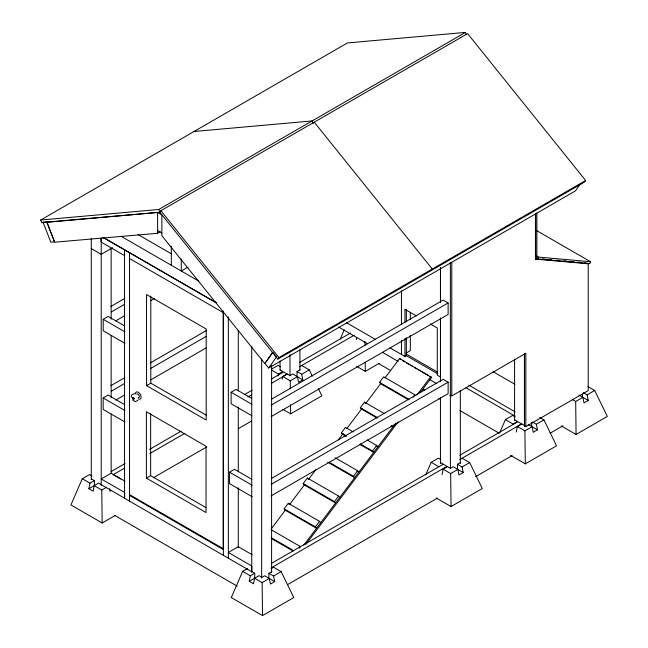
<?xml version="1.0" encoding="UTF-8"?>
<svg xmlns="http://www.w3.org/2000/svg" width="648" height="648" viewBox="0 0 648 648"><rect width="100%" height="100%" fill="white"/><g stroke="black" fill="none" stroke-linecap="round" stroke-linejoin="round"><path stroke-width="0.97" d="M115.182 515.476L102.165 522.993L101.768 490.001L94.211 485.644L93.15 491.176L88.898 488.714L89.951 483.181L94.381 480.63L94.381 485.546M278.081 375.872L278.429 374.026L282.86 371.466L280.074 369.862M282.164 379.25L282.69 376.488L287.121 373.928L290.012 375.597L292.766 374.009L302.827 379.817L298.566 382.271L297.432 376.699L290.247 380.846L282.69 376.488M271.269 568.612L273.602 567.267L281.151 571.625L293.763 597.561L262.521 615.6L262.132 582.617L254.575 578.251L253.514 583.783L249.253 581.321L250.314 575.789L254.737 573.237L254.737 578.154M356.303 339.528L356.651 337.689M442.041 474.741L443.102 469.209L447.525 466.649L450.425 468.318L453.179 466.73L463.239 472.538L458.978 474.992L457.844 469.419L450.66 473.567L443.102 469.209M516.294 432.038L517.355 426.505L521.786 423.954L524.678 425.623M537.751 258.925L538.464 257.094L590.579 261.743L589.866 263.574L537.751 258.925L536.001 257.912M91.935 475.997L89.489 474.587L82.28 478.75L70.924 504.954L102.165 522.993M340.33 338.855L344.25 329.816M247.447 568.58L242.636 571.358L231.279 597.561L262.521 615.6M425.679 474.968L431.163 462.316L438.38 458.152L440.818 459.562M499.94 432.265L505.416 419.612L512.633 415.449L515.079 416.867M272.606 352.391L264.821 363.528L161.87 235.742L161.87 214.934L157.618 212.471L46.883 222.07L54.667 242.198L157.618 233.28L160.169 231.806M40.686 220.028L158.744 209.482L159.813 212.228L277.871 359.097L584.593 182.007L585.654 180.492L467.597 33.631L160.874 210.713L159.813 212.228L41.755 222.774L40.686 220.028L347.409 42.946L465.466 32.4L466.179 34.231M268.677 367.983L276.494 356.87L272.8 352.285L264.991 363.39L268.677 367.983L575.473 190.86L579.936 184.51M277.871 359.097L278.932 357.583L585.654 180.492M431.228 270.556L432.297 269.041L314.24 122.172M284.132 508.842L315.365 526.873L316.532 528.266L285.29 510.227L284.132 508.842L288.295 503.31L319.537 521.34L320.695 522.734M303.183 483.546L334.425 501.584L335.583 502.978L304.341 484.939L303.183 483.546L307.355 478.013L338.588 496.052L339.755 497.445M345.927 436.363L342.452 434.363L341.294 432.969L345.457 427.437L353.273 431.949M377.128 418.09L361.511 409.074L360.345 407.681L364.516 402.149L384.475 413.667M408.467 399.784L380.692 383.746L379.534 382.352L383.705 376.82L414.947 394.859L413.157 397.232M271.431 528.622L285.404 510.073M289.656 504.436L304.844 484.275M315.779 469.76L308.489 479.439L307.355 478.013M338.256 439.927L343.116 433.48M346.761 428.636L361.949 408.483M365.594 403.647L380.781 383.486M385.034 377.841L399.614 358.49L431.633 377.46L420.09 392.777M299.287 548.216L300.478 546.629L270.977 529.594M315.365 526.873L319.537 521.34M334.425 501.584L338.588 496.052M327.734 462.154L354.634 477.689L353.476 476.296L357.647 470.764L335.081 457.739M359.81 444.382L373.694 452.401L372.535 451.008L376.699 445.476L367.157 439.96M303.888 545.049L395.726 423.16M416.883 395.069L430.855 376.529M305.872 544.361L398.22 421.799M137.886 400.245L135.432 401.663L132.589 400.027M158.744 209.482L465.466 32.4M112.606 247.722L101.21 254.324L91.271 248.565M110.808 306.496L124.829 298.404M187.896 267.203L181.27 271.026L181.27 259.046M111.399 311.891L124.538 304.309M124.894 343.31L103.202 330.78L103.202 319.302L108.167 316.435L124.659 325.952M115.781 320.841L124.538 315.787M150.822 300.607L154.329 298.582M110.808 385.722L124.829 377.63M150.239 362.961L206.307 330.593M111.399 391.125L124.538 383.535M150.822 368.364L206.015 336.498M124.862 421.97L103.17 409.439L103.17 397.961L108.135 395.094L124.627 404.611M115.781 400.067L124.538 395.013M150.822 379.841L206.015 347.976M146.553 385.633L206.194 420.066L206.194 328.998L146.553 294.565L146.553 385.633L150.806 383.179L206.129 415.117M251.926 415.773L231.101 403.753L231.101 392.275L236.075 389.399L251.691 398.423M271.561 369.133L277.968 365.432L280.414 366.841M299.4 362.532L350.56 332.999M111.092 471.598L125.096 463.506M149.623 449.348L181.148 431.147M244.207 394.745L252.088 390.193M271.35 379.072L283.613 371.993L287.339 374.139L271.577 383.243M299.392 366.849L354.286 335.146M88.898 488.714L98.642 483.084L101.534 484.753M113.06 474.757L124.448 468.188M149.842 453.519L184.874 433.301M247.933 396.892L251.432 394.867M297.027 376.464L297.027 371.547L299.951 369.862M297.027 371.547L301.693 374.244L309.274 369.862L312.32 376.124M101.768 490.001L106.564 487.239M271.439 399.233L443.151 300.097L448.124 302.964L448.124 314.442L271.156 416.615M271.156 405.138L448.124 302.964M146.391 478.119L206.032 512.552L206.032 446.213L146.391 411.78L146.391 478.119L150.652 475.664L205.967 507.603M153.349 477.738L206.769 446.893M238.294 428.693L251.432 421.103M282.828 409.325L290.644 413.837L321.878 395.798L318.403 388.646M356.627 366.339L365.31 371.353L379.193 363.334M406.183 353.039L410.322 350.649L410.322 335.534M390.12 347.895L404.951 356.513L406.369 355.695L406.369 337.616M252.113 496.676L229.546 483.651L229.546 472.173L234.519 469.306L251.87 479.326M271.439 478.459L443.151 379.323L448.124 382.199L448.124 393.676L271.156 495.841M271.156 484.364L448.124 382.199M449.744 395.499L450.368 395.134L451.786 395.96L525.836 353.265L525.836 426.603L588.214 390.647L588.214 263.776L584.788 262.772M271.617 563.29L443.273 464.195M459.813 455.26L517.906 421.718L521.632 423.865L459.797 459.57M270.969 567.972L446.999 466.341L440.478 462.583M249.253 581.321L258.998 575.691L261.889 577.36L264.651 575.772L274.703 581.58L270.451 584.034L269.317 578.462L262.132 582.617M457.439 469.193L457.439 464.268L460.364 462.583M268.912 578.235L268.912 573.31L271.836 571.625M457.439 464.268L462.105 466.965L469.687 462.583L482.29 488.519L451.049 506.558L436.298 498.037M572.322 399.541L575.683 401.485L582.868 397.337L583.994 402.91L588.254 400.448L587.12 394.875L583.24 392.631M587.12 394.875L594.702 390.501L607.314 416.429L576.072 434.468L561.322 425.955M268.912 573.31L273.578 576.007L281.151 571.625M517.355 426.505L524.912 430.871L532.097 426.724L533.231 432.297L537.492 429.835L536.358 424.262L532.47 422.018M536.358 424.262L543.939 419.888L556.543 445.824L525.301 463.855L510.551 455.341M287.607 584.601L437.36 498.142M550.103 433.22L562.99 425.776M475.681 476.636L512.098 455.609M194.052 131.487L312.109 120.941L313.17 123.687M535.556 258.269L538.569 258.544M542.587 258.916L544.595 259.095M549.617 259.556L551.626 259.743M556.648 260.196L559.67 260.48M563.687 260.844L566.7 261.12M570.718 261.484L573.731 261.76M577.749 262.132L580.77 262.408M588.214 263.776L535.685 259.159L535.685 213.816M134.695 393.595L131.552 394.948L131.269 397.273M536.317 230.421L590.579 261.743M535.839 255.579L538.464 257.094M587.987 386.621L594.702 390.501M578.98 395.086L588.254 400.448M416.308 315.876L404.951 309.323L404.951 322.372M430.28 323.943L437.27 327.985L437.27 375.176L440.494 377.031L440.494 318.484M493.055 371.685L514.925 384.313M539.744 417.466L543.939 419.888M468.804 385.123L515.168 411.893M465.953 387.779L514.941 416.065M406.037 353.913L437.538 372.106M528.209 424.481L537.492 429.835M406.037 355.501L437.538 373.685M346.583 322.761L375.322 339.35M514.739 419.88L517.525 421.492L513.095 424.051L505.416 419.612M402.991 360.92L404.733 361.924M406.466 362.929L409.066 364.427M410.808 365.432L412.541 366.436M414.275 367.44L416.875 368.939M418.616 369.943L420.35 370.94M422.083 371.944L428.158 375.451M429.891 376.456L431.633 377.46M338.669 327.062L367.546 343.732M382.417 352.318L398.172 361.414M429.673 379.598L436.671 383.64M157.618 230.51L161.87 232.972M378.464 363.512L390.72 370.583M423.087 389.27L424.837 390.274M438.834 398.358L440.583 399.371M459.829 410.484L499.195 433.212M138.056 234.584L171.266 253.757M379.534 382.352L409.042 399.387M121.127 236.285L198.904 281.192M103.648 237.67L216.375 302.754M102.846 237.322L216.416 302.932M124.538 255.587L101.112 242.06L101.112 238.237M129.511 258.495L223.374 312.684M301.717 365.504L309.274 369.862M462.129 458.225L469.687 462.583M360.345 407.681L377.703 417.701M391.011 426.109L392.745 427.105L391.586 425.712M271.609 370.089L278.429 374.026M431.163 462.316L438.842 466.746M376.124 445.865L377.865 446.869L376.699 445.476M341.294 432.969L346.502 435.974M360.385 443.993L372.535 451.008M231.101 392.275L251.926 404.295M103.202 319.302L124.894 331.833M357.072 471.153L358.806 472.157L357.647 470.764M329.176 462.267L353.476 476.296M103.17 397.961L124.862 410.492M229.546 472.173L252.113 485.198M271.148 537.638L293.706 550.662M271.439 538.529L293.131 551.051M125.04 481.221L111.156 473.202L101.21 478.945L124.643 492.472L124.643 498.207L101.21 484.68M252.169 554.745L238.286 546.726L228.347 552.461L251.772 565.988L251.772 571.73L124.538 498.272L124.538 249.853M113.238 474.66L120.795 479.018M129.511 494.61L223.228 548.718L223.228 312.603M129.511 495.396L223.374 549.593M91.595 479.018L94.381 480.63M251.951 571.625L254.737 573.237M82.28 478.75L89.951 483.181M242.636 571.358L250.314 575.789M114.785 515.46L237.265 586.173M525.836 426.603L524.418 425.776L524.418 353.452M399.614 358.49L400.391 359.421M364.516 402.149L365.675 403.542M288.295 503.31L289.454 504.703M160.874 210.713L278.932 357.583M462.105 466.965L463.239 472.538M301.693 374.244L302.827 379.817M273.578 576.007L274.703 581.58M109.52 488.641L110.087 491.427M575.683 401.485L576.072 434.468M524.912 430.871L525.301 463.855M450.66 473.567L451.049 506.558M364.954 341.358L365.002 345.36M365.197 362.354L365.31 371.353M290.247 380.846L290.344 388.849M290.531 404.838L290.644 413.837M582.463 394.146L582.463 397.103M536.868 212.973L536.868 258.503L535.442 259.322L535.442 213.791M531.692 422.553L531.692 426.489M524.524 353.776L524.524 426.433M514.585 359.138L514.585 420.69M460.331 390.744L460.331 463.466M451.786 262.359L451.786 395.96M450.368 262.553L450.392 468.188M440.494 268.005L440.494 302.324M440.454 267.535L440.454 301.871M440.454 318.03L440.454 381.656M440.454 397.815L440.454 463.466M410.322 312.352L410.322 319.407M406.369 309.509L406.369 321.554M404.951 338.442L404.951 356.513M401.444 290.831L401.444 324.203M401.444 340.297L401.444 354.488M299.919 349.831L299.919 370.049M289.98 354.561L289.98 375.791M280.041 360.952L280.041 370.049M271.601 365.44L271.601 572.289M261.662 359.065L261.662 578.032M251.724 346.267L251.724 572.289M238.286 330.302L238.286 390.89M238.286 407.049L238.286 471.679M238.286 487.831L238.286 547.414M228.347 316.856L228.347 558.203M223.374 310.951L223.374 555.336M171.323 246.321L171.323 265.291M157.618 212.471L157.618 233.28M150.806 296.152L150.806 383.179M150.652 413.343L150.652 475.664M129.511 252.72L129.511 501.139M111.156 248.581L111.156 319.221M111.156 335.364L111.156 397.921M111.156 414.072L111.156 473.599M101.21 238.27L101.21 485.393M91.271 238.545L91.271 479.658M136.688 394.219A2.009 1.158 60 0 1 139.037 395.401A2.009 1.158 60 0 1 138.283 397.548M135.432 393.911A4.018 2.317 60 0 1 138.267 392.267A4.018 2.317 60 0 1 141.11 397.184A4.018 2.317 60 0 1 138.267 398.828M46.688 221.738L42.995 222.07L50.811 242.198L54.497 241.866L46.688 221.738M133.488 397.823L133.488 398.86L133.488 397.823M132.67 398.05A0.891 0.518 60 0 0 133.618 399.233A0.891 0.518 60 0 0 133.618 397.969A0.891 0.518 60 0 0 132.67 398.05M132.832 397.961A0.891 0.518 60 0 0 133.772 399.136A0.891 0.518 60 0 0 133.772 397.872A0.891 0.518 60 0 0 132.832 397.961"/></g></svg>
